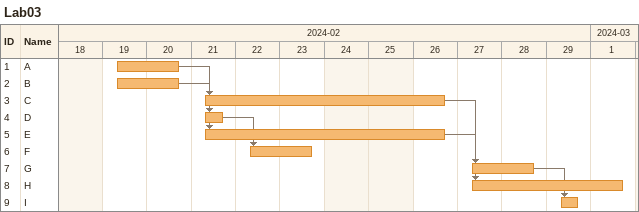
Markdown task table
Lab03

| ID | Task | Start | Finish | Predecessors |
|---|---|---|---|---|
| 1 | A | 2024-02-19 | 2024-02-20 |  |
| 2 | B | 2024-02-19 | 2024-02-20 |  |
| 3 | C | 2024-02-21 | 2024-02-26 | 1 |
| 4 | D | 2024-02-21 | 2024-02-21 | 1 |
| 5 | E | 2024-02-21 | 2024-02-26 | 2 |
| 6 | F | 2024-02-22 | 2024-02-23 | 4 |
| 7 | G | 2024-02-27 | 2024-02-28 | 3 |
| 8 | H | 2024-02-27 | 2024-03-01 | 5 |
| 9 | I | 2024-02-29 | 2024-02-29 | 7 |
